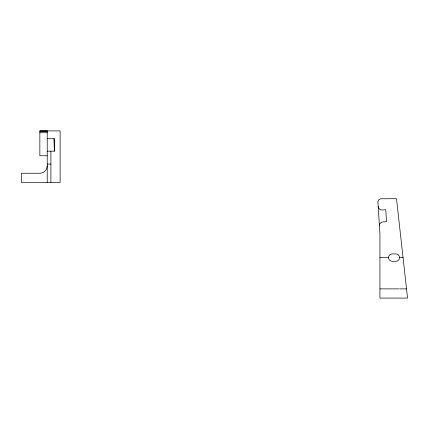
<?xml version="1.0" encoding="UTF-8"?>
<svg xmlns="http://www.w3.org/2000/svg" width="429" height="429" viewBox="0 0 429 429"><rect width="100%" height="100%" fill="white"/><g stroke="black" fill="none" stroke-linecap="round" stroke-linejoin="round"><path stroke-width="0.64" d="M47.222 130.909L47.222 182.454M377.928 201.668L378.818 199.78L380.641 198.777L396.503 198.702L407.55 298.091L379.938 298.091L379.938 233.66L377.901 202.027M39.859 131.054L47.222 131.054M39.859 131.156L47.222 131.156M39.859 132.754L47.222 132.754M47.222 138.733L54.585 138.733L54.585 151.158L47.222 151.158M47.222 155.765L39.859 155.765L39.859 130.909L60.108 130.909L60.108 182.454L21.45 182.454L21.45 173.252L39.859 173.252A7.363 7.363 0 0 0 47.222 165.889M47.222 164.05L50.906 164.05M379.938 257.588L388.535 257.588A3.684 3.684 0 0 0 392.219 261.272L395.897 261.272A3.684 3.684 0 0 0 399.581 257.588L403.051 257.588M379.971 288.883L399.12 288.883M399.844 288.883L406.494 288.883M53.904 138.669L54.403 151.158M50.906 151.158L50.906 182.454M388.535 257.588A3.684 3.684 0 0 1 392.219 253.909L395.897 253.909A3.684 3.684 0 0 1 399.581 257.588M378.174 206.526A3.684 3.684 0 0 0 382.083 209.958L385.762 209.722L386.54 221.686L382.861 221.927A3.684 3.684 0 0 0 379.429 225.836"/></g></svg>
